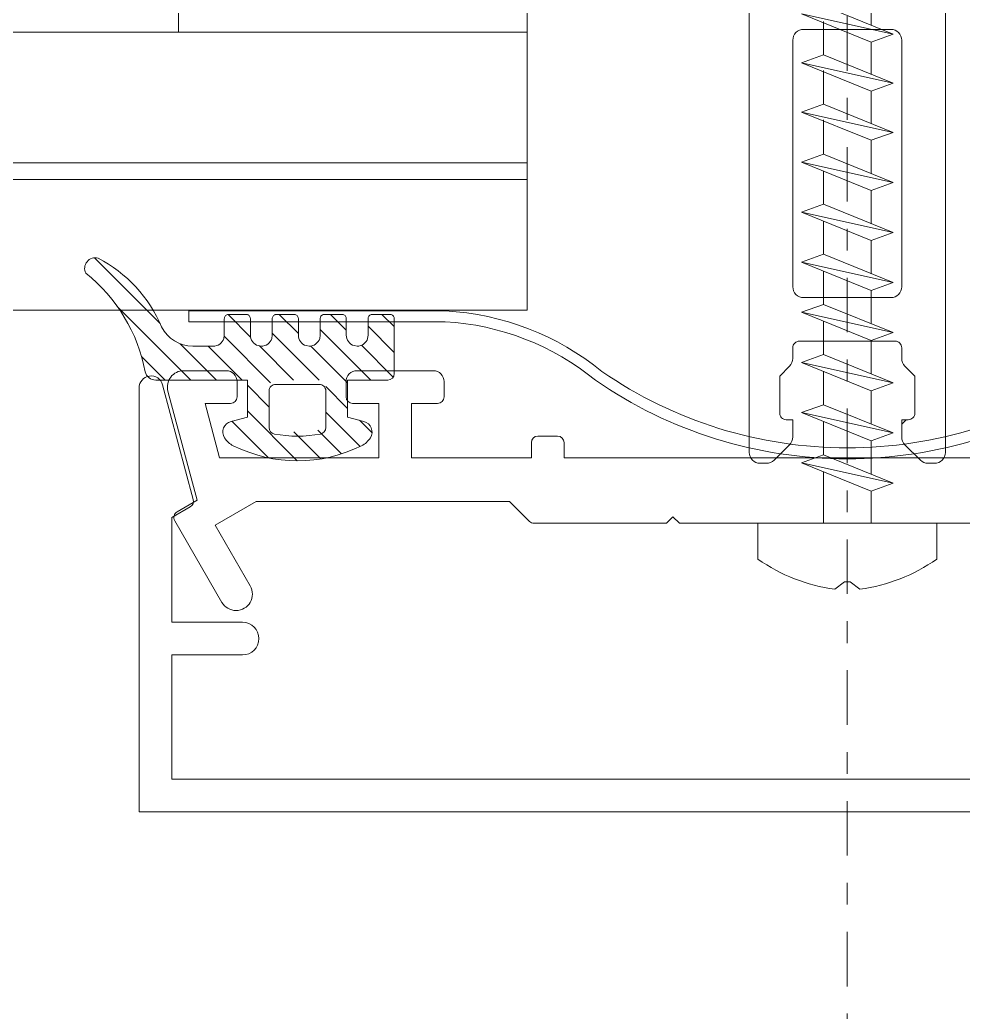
# Model space of a CAD drawing. Extents: x -2749 to 23780, y -1311 to 8245.
# Drawn here: x 7863.703 to 7868.032, y 319.082 to 323.633 of the extents above; entities that cross this region are included whole.
import ezdxf

# ---------------------------------------------------------------- set-up
doc = ezdxf.new("R2010")
doc.units = 0
doc.header["$MEASUREMENT"] = 0
doc.linetypes.add('DASHDOT2', pattern=[0.5, 0.25, -0.125, 0, -0.125])
doc.layers.get('0').update_dxf_attribs({"color": 9, "lineweight": 9})
for name, color, linetype, lineweight in [('06D', 9, 'Continuous', 9), ('10', 9, 'Continuous', 9), ('15', 9, 'Continuous', 9), ('24', 9, 'DASHDOT2', 9)]:
    doc.layers.add(name, color=color, linetype=linetype, lineweight=lineweight)

# ---------------------------------------------------------------- blocks, each defined once
blk = doc.blocks.new('vid u')
at = {"lineweight": 5, "ltscale": 0.5}
for p, q in [((-18167.91459080947, 6468.712065074758), (-18167.91459080947, 6470.196644707944)), ((-18170.11356802681, 6469.603728023674), (-18166.91452161039, 6468.306547162099)), ((-18170.11356802681, 6469.603728023674), (-18166.91452161039, 6468.306547162099)), ((-18167.91459080947, 6467.942551741412), (-18171.11363722594, 6469.239732602929)), ((-18166.91452161039, 6468.306547162099), (-18171.11363722594, 6469.239732602929)), ((-18170.11356802681, 6467.349635057141), (-18170.11356802681, 6468.885075801834)), ((-18166.91452161039, 6468.306547162099), (-18167.91459080947, 6467.942551741412)), ((-18167.91459080947, 6466.457972108266), (-18167.91459080947, 6467.942551741412)), ((-18171.11363722594, 6466.985639636511), (-18170.11356802681, 6467.349635057141)), ((-18170.11356802681, 6467.349635057141), (-18166.91452161039, 6466.052454195627)), ((-18170.11356802681, 6467.349635057141), (-18166.91452161039, 6466.052454195627)), ((-18167.91459080947, 6465.688458774937), (-18171.11363722594, 6466.985639636511)), ((-18166.91452161039, 6466.052454195627), (-18171.11363722594, 6466.985639636511)), ((-18170.11356802681, 6465.095542090669), (-18170.11356802681, 6466.630982835301)), ((-18166.91452161039, 6466.052454195627), (-18167.91459080947, 6465.688458774937)), ((-18167.91459080947, 6464.203879141753), (-18167.91459080947, 6465.688458774937)), ((-18171.11363722594, 6464.731546669979), (-18170.11356802681, 6465.095542090669)), ((-18170.11356802681, 6465.095542090669), (-18166.91452161039, 6463.798361229095)), ((-18170.11356802681, 6465.095542090669), (-18166.91452161039, 6463.798361229095)), ((-18167.91459080947, 6463.434365808464), (-18171.11363722594, 6464.731546669979)), ((-18166.91452161039, 6463.798361229095), (-18171.11363722594, 6464.731546669979)), ((-18170.11356802681, 6462.798682583416), (-18170.11356802681, 6464.376889868886)), ((-18166.91452161039, 6463.798361229095), (-18167.91459080947, 6463.434365808464)), ((-18167.91459080947, 6461.907019634502), (-18167.91459080947, 6463.434365808464)), ((-18171.11363722594, 6462.434687162669), (-18170.11356802681, 6462.798682583416)), ((-18170.11356802681, 6462.798682583416), (-18166.91452161039, 6461.501501721842)), ((-18170.11356802681, 6462.798682583416), (-18166.91452161039, 6461.501501721842)), ((-18167.91459080947, 6461.137506301154), (-18171.11363722594, 6462.434687162669)), ((-18166.91452161039, 6461.501501721842), (-18171.11363722594, 6462.434687162669)), ((-18170.11356802681, 6460.501823076107), (-18170.11356802681, 6462.029169250012)), ((-18166.91452161039, 6461.501501721842), (-18167.91459080947, 6461.137506301154)), ((-18167.91459080947, 6459.610160127233), (-18167.91459080947, 6461.137506301154)), ((-18171.11363722594, 6460.137827655419), (-18170.11356802681, 6460.501823076107)), ((-18170.11356802681, 6460.501823076107), (-18166.91452161039, 6459.204642214591)), ((-18170.11356802681, 6460.501823076107), (-18166.91452161039, 6459.204642214591)), ((-18167.91459080947, 6458.840646793904), (-18171.11363722594, 6460.137827655419)), ((-18166.91452161039, 6459.204642214591), (-18171.11363722594, 6460.137827655419)), ((-18170.11356802681, 6458.204963568797), (-18170.11356802681, 6459.732309742762)), ((-18166.91452161039, 6459.204642214591), (-18167.91459080947, 6458.840646793904)), ((-18167.91459080947, 6457.313300619922), (-18167.91459080947, 6458.840646793904)), ((-18171.11363722594, 6457.840968148168), (-18170.11356802681, 6458.204963568797)), ((-18170.11356802681, 6458.204963568797), (-18166.91452161039, 6456.907782707282)), ((-18167.91459080947, 6456.543787286594), (-18171.11363722594, 6457.840968148168)), ((-18166.91452161039, 6456.907782707282), (-18171.11363722594, 6457.840968148168)), ((-18170.11356802681, 6455.909190680333), (-18170.11356802681, 6457.435450235492)), ((-18166.91452161039, 6456.907782707282), (-18167.91459080947, 6456.543787286594)), ((-18167.91459080947, 6455.017527731418), (-18167.91459080947, 6456.543787286594)), ((-18171.11363722594, 6455.545195259588), (-18170.11356802681, 6455.909190680333)), ((-18170.11356802681, 6455.909190680333), (-18166.91452161039, 6454.612009818759)), ((-18167.91459080947, 6454.248014398071), (-18171.11363722594, 6455.545195259588)), ((-18166.91452161039, 6454.612009818759), (-18171.11363722594, 6455.545195259588)), ((-18170.11356802681, 6453.609052282073), (-18170.11356802681, 6455.139677346929)), ((-18166.91452161039, 6454.612009818759), (-18167.91459080947, 6454.248014398071)), ((-18167.91459080947, 6452.717389333199), (-18167.91459080947, 6454.248014398071)), ((-18171.11363722594, 6453.245056861444), (-18170.11356802681, 6453.609052282073)), ((-18170.11356802681, 6453.609052282073), (-18166.91452161039, 6452.311871420558)), ((-18170.11356802681, 6453.609052282073), (-18166.91452161039, 6452.311871420558)), ((-18166.91452161039, 6452.311871420558), (-18171.11363722594, 6453.245056861444)), ((-18167.91459080947, 6451.947875999869), (-18171.11363722594, 6453.245056861444)), ((-18170.11356802681, 6451.30891388393), (-18170.11356802681, 6452.83953894877)), ((-18166.91452161039, 6452.311871420558), (-18167.91459080947, 6451.947875999869)), ((-18167.91459080947, 6450.417250935015), (-18167.91459080947, 6451.947875999869)), ((-18170.11356802681, 6451.30891388393), (-18171.11363722594, 6450.944918463184)), ((-18166.91452161039, 6450.011733022356), (-18170.11356802681, 6451.30891388393)), ((-18167.91459080947, 6449.647737601667), (-18171.11363722594, 6450.944918463184)), ((-18171.11363722594, 6450.944918463184), (-18166.91452161039, 6450.011733022356)), ((-18170.11356802681, 6449.00877548567), (-18170.11356802681, 6450.539400550526)), ((-18166.91452161034, 6450.011733022356), (-18167.91459080947, 6449.647737601667)), ((-18167.91459080947, 6448.117112536812), (-18167.91459080947, 6449.647737601667)), ((-18171.11363722594, 6448.644780065039), (-18170.11356802681, 6449.00877548567)), ((-18170.11356802681, 6449.00877548567), (-18166.91452161034, 6447.711594624154)), ((-18167.91459080947, 6447.347599203466), (-18171.11363722594, 6448.644780065039)), ((-18166.91452161034, 6447.711594624154), (-18171.11363722594, 6448.644780065039)), ((-18170.11356802681, 6445.876057660944), (-18170.11356802681, 6448.239262152364)), ((-18166.91452161034, 6447.711594624154), (-18167.91459080947, 6447.347599203466)), ((-18167.91459080947, 6445.876057660944), (-18167.91459080947, 6447.347599203466)), ((-18164.91363722594, 6445.876057660944), (-18173.11363722594, 6445.876057660944)), ((-18173.11363722594, 6444.224202812359), (-18173.11363722594, 6445.876057660944)), ((-18164.91363722594, 6444.224202812359), (-18164.91363722594, 6445.876057660944))]:
    blk.add_line(p, q, dxfattribs=at)
blk.add_lwpolyline([(-18169.59308919878, 6442.846208771737), (-18169.13863722594, 6443.182609392285), (-18168.88863722594, 6443.182609392285), (-18168.4341852531, 6442.846208771737)], dxfattribs=at)
for centre, radius, start, end in [((-18168.562277543, 6450.665970408748), 7.887410521162607, 234.7573058596334, 262.4904896379558), ((-18169.46499690888, 6450.665970408748), 7.887410521162613, 277.5095103620442, 305.2426941403664)]:
    blk.add_arc(centre, radius, start, end, dxfattribs=at)
blk = doc.blocks.new('*U327')
at = {"layer": '10'}
h = blk.add_hatch(dxfattribs=at)
h.set_pattern_fill('LINE', color=256, scale=0.6666666666715167, angle=585.0000000000001, style=0)
h.set_pattern_definition([(134.9999999999999, (54.08257083702352, -143.591873856265), (0.0589255650993077, 0.0589255650993076), [])])
edge = h.paths.add_edge_path()
edge.add_arc((-3.724112742561203, -23.01631543597887), 0.6254947507205308, 382.66119677713436, 422.7999977533498, ccw=False)
edge.add_arc((-3.003038380344435, -22.70189300089169), 0.1615246373840444, 207.0399911032214, 269.8973059514558)
edge.add_line((-3.003327888753744, -22.86341737882685), (-2.922681304442392, -22.86341737882685))
edge.add_line((-2.922681304443868, -22.86341737882685), (-2.908930808625711, -22.86341737882685))
edge.add_line((-2.908930808624234, -22.86341737882685), (-2.901684862210744, -22.86288960382808))
edge.add_line((-2.901684862216654, -22.86288960382717), (-2.894240066035251, -22.86121154462581))
edge.add_line((-2.89424006602934, -22.86121154462671), (-2.886867507665158, -22.85828629342723))
edge.add_line((-2.886867507668114, -22.85828629342632), (-2.879875461587232, -22.85410883462737))
edge.add_line((-2.879875461587232, -22.85410883462737), (-2.873575976287668, -22.84877095602769))
edge.add_line((-2.87357597628619, -22.8487709560286), (-2.868239588628569, -22.8424729618273))
edge.add_line((-2.868239588632889, -22.8424729618273), (-2.864062096215491, -22.83548088202952))
edge.add_line((-2.864062096218333, -22.83548088202952), (-2.861137499516701, -22.82810897802847))
edge.add_line((-2.861137499513858, -22.82810897803029), (-2.858930808635193, -22.8134173788294))
edge.add_line((-2.858930808636671, -22.81341737882758), (-2.858930808636671, -22.73765655195257))
edge.add_line((-2.858930808636671, -22.73765655195257), (-2.858719652597812, -22.73475800855249))
edge.add_line((-2.858719652593379, -22.73475800855158), (-2.858048233911347, -22.73177909955121))
edge.add_line((-2.858048233918737, -22.73177909955121), (-2.856878285160121, -22.72883073455159))
edge.add_line((-2.856878285149888, -22.72883073455159), (-2.855207310770367, -22.72603375855033))
edge.add_line((-2.855207310773323, -22.72603375855124), (-2.853072537707987, -22.72351556675221))
edge.add_line((-2.853072537707987, -22.7235155667513), (-2.850553042926833, -22.72137913555344))
edge.add_line((-2.850553042923991, -22.72137913555344), (-2.847756277106952, -22.71970803055229))
edge.add_line((-2.847756277111386, -22.71970803055319), (-2.844807428515252, -22.71853728395308))
edge.add_line((-2.844807428510932, -22.7185372839549), (-2.838931113808428, -22.71765533115376))
edge.add_line((-2.838931113812748, -22.71765533115104), (-2.758930808629372, -22.71765533115104))
edge.add_line((-2.758930808626416, -22.71765533115104), (-2.756032391351425, -22.71786611695279))
edge.add_line((-2.756032391353016, -22.71786611695279), (-2.75305418802958, -22.71853892175204))
edge.add_line((-2.753054188035378, -22.71853892175295), (-2.750104989276508, -22.71970879255332))
edge.add_line((-2.750104989269345, -22.71970879255514), (-2.747308375308818, -22.7213787063547))
edge.add_line((-2.747308375308818, -22.72137870635379), (-2.744788289945461, -22.72351365955365))
edge.add_line((-2.744788289949894, -22.72351365955365), (-2.742654088432857, -22.72603299335424))
edge.add_line((-2.742654088437177, -22.72603299335333), (-2.740982949017109, -22.72883083275246))
edge.add_line((-2.740982949006991, -22.72883083275337), (-2.73981334778449, -22.73177976195257))
edge.add_line((-2.73981334778449, -22.73177976195166), (-2.738931113803971, -22.73765502595143))
edge.add_line((-2.738931113814203, -22.73765502595143), (-2.738931113814203, -22.81341737882758))
edge.add_line((-2.738931113814203, -22.81341737882758), (-2.738403023035232, -22.82066340542588))
edge.add_line((-2.738403023029434, -22.82066340542497), (-2.736723585627089, -22.82810897802756))
edge.add_line((-2.736723585631409, -22.82810897803029), (-2.733799232594321, -22.83548088203133))
edge.add_line((-2.733799232595799, -22.83548088202952), (-2.729621641494588, -22.8424729618273))
edge.add_line((-2.729621641496066, -22.8424729618273), (-2.724286068658386, -22.8487709560286))
edge.add_line((-2.724286068656908, -22.8487709560286), (-2.717985768559231, -22.85410883462828))
edge.add_line((-2.717985768553319, -22.85410883462737), (-2.710993821127146, -22.85828629342632))
edge.add_line((-2.710993821122826, -22.85828629342632), (-2.703621019108652, -22.86121154462581))
edge.add_line((-2.703621019115928, -22.86121154462671), (-2.688931113816408, -22.86341737882685))
edge.add_line((-2.68893111381493, -22.86341737882685), (-2.681684861214591, -22.86288960382808))
edge.add_line((-2.681684861211635, -22.86288960382717), (-2.674239797427787, -22.86121154462581))
edge.add_line((-2.674239797432107, -22.86121154462671), (-2.666867041154603, -22.85828629342723))
edge.add_line((-2.666867041153238, -22.85828629342632), (-2.659874866789949, -22.85410883462737))
edge.add_line((-2.659874866794268, -22.85410883462737), (-2.653575347814296, -22.84877095602769))
edge.add_line((-2.653575347814296, -22.8487709560286), (-2.648238993837082, -22.8424729618273))
edge.add_line((-2.648238993828329, -22.8424729618273), (-2.644061629686063, -22.83548088202952))
edge.add_line((-2.644061629691748, -22.83548088202952), (-2.641137230910715, -22.82810897802847))
edge.add_line((-2.641137230904917, -22.82810897803029), (-2.638931113808268, -22.8134173788294))
edge.add_line((-2.638931113815658, -22.81341737882758), (-2.638931113815658, -22.73765655195257))
edge.add_line((-2.638931113815658, -22.73765655195257), (-2.638719707636653, -22.73475835975205))
edge.add_line((-2.638719707630855, -22.73475835975114), (-2.63804767151106, -22.7317815903516))
edge.add_line((-2.638047671512424, -22.73178159035251), (-2.636877956406635, -22.72883172455204))
edge.add_line((-2.636877956412547, -22.72883172455295), (-2.635206872959145, -22.7260350083543))
edge.add_line((-2.635206872954825, -22.7260350083543), (-2.633072912453883, -22.72351318895198))
edge.add_line((-2.633072912456839, -22.72351318895108), (-2.630552594793982, -22.72138073015321))
edge.add_line((-2.630552594791026, -22.72138073015231), (-2.627755931012018, -22.71970969915128))
edge.add_line((-2.627755931016451, -22.71970969915128), (-2.624806846955777, -22.71854076575255))
edge.add_line((-2.624806846954413, -22.71854076575437), (-2.618931418994691, -22.717656857154))
edge.add_line((-2.618931418991735, -22.71765685715218), (-2.538931113808359, -22.71765685715218))
edge.add_line((-2.538931113805404, -22.71765685715218), (-2.536032472707404, -22.71786813815197))
edge.add_line((-2.536032472711838, -22.71786813815288), (-2.53305417242899, -22.71854076575346))
edge.add_line((-2.533054172431945, -22.71854076575437), (-2.530105038931139, -22.7197096991531))
edge.add_line((-2.530105038928297, -22.71970969915128), (-2.527308013934373, -22.72138073015231))
edge.add_line((-2.527308013928575, -22.72138073015231), (-2.524788322449182, -22.72351318895017))
edge.add_line((-2.524788322449182, -22.72351318895108), (-2.522653380668941, -22.72603500835339))
edge.add_line((-2.522653380674853, -22.7260350083543), (-2.520982317572305, -22.72883172455295))
edge.add_line((-2.520982317566506, -22.72883172455295), (-2.519812337644964, -22.73178159035342))
edge.add_line((-2.519812337644964, -22.73178159035251), (-2.518929893105507, -22.73765655195257))
edge.add_line((-2.518929893114261, -22.73765655195257), (-2.518929893114261, -22.81341737882758))
edge.add_line((-2.518929893114261, -22.81341737882758), (-2.518401991117286, -22.82066340542588))
edge.add_line((-2.518401991108532, -22.82066340542497), (-2.516722710903252, -22.82810897802756))
edge.add_line((-2.516722710906208, -22.82810897803029), (-2.513798487686756, -22.83548088203133))
edge.add_line((-2.513798487685392, -22.83548088202952), (-2.509620975688392, -22.8424729618273))
edge.add_line((-2.509620975689756, -22.8424729618273), (-2.504285440170463, -22.8487709560286))
edge.add_line((-2.504285440173305, -22.8487709560286), (-2.497985102735412, -22.85410883462828))
edge.add_line((-2.497985102735412, -22.85410883462737), (-2.490993076234133, -22.85828629342632))
edge.add_line((-2.490993076235611, -22.85828629342632), (-2.483620144396525, -22.86121154462581))
edge.add_line((-2.483620144390613, -22.86121154462671), (-2.468929893104757, -22.86341737882685))
edge.add_line((-2.468929893103393, -22.86341737882685), (-2.46168382928505, -22.86288960382808))
edge.add_line((-2.461683829290848, -22.86288960382717), (-2.45423892271134, -22.86121154462581))
edge.add_line((-2.454238922706906, -22.86121154462671), (-2.446866296247037, -22.85828629342723))
edge.add_line((-2.446866296254313, -22.85828629342632), (-2.439874200995234, -22.85410883462737))
edge.add_line((-2.439874200987958, -22.85410883462737), (-2.433574719326372, -22.84877095602769))
edge.add_line((-2.433574719330692, -22.8487709560286), (-2.428238328035092, -22.8424729618273))
edge.add_line((-2.428238328033614, -22.8424729618273), (-2.424060884787138, -22.83548088202952))
edge.add_line((-2.424060884792936, -22.83548088202952), (-2.421136356194267, -22.82810897802847))
edge.add_line((-2.421136356191425, -22.82810897803029), (-2.418929893115715, -22.8134173788294))
edge.add_line((-2.418929893115715, -22.81341737882758), (-2.418929893115715, -22.73765502595143))
edge.add_line((-2.418929893115715, -22.73765502595143), (-2.418718577675179, -22.73475734415206))
edge.add_line((-2.418718577676656, -22.73475734415206), (-2.418047278611368, -22.73177831455269))
edge.add_line((-2.418047278606934, -22.7317783145536), (-2.416877733685794, -22.72882871255388))
edge.add_line((-2.416877733682952, -22.72882871255388), (-2.415206831946591, -22.72603217115284))
edge.add_line((-2.415206831949546, -22.72603217115284), (-2.413072408552181, -22.72351329475532))
edge.add_line((-2.413072408549226, -22.72351329475532), (-2.410552932445455, -22.72137791655223))
edge.add_line((-2.410552932449888, -22.72137791655132), (-2.407756443934147, -22.71970672675252))
edge.add_line((-2.407756443926984, -22.71970672675343), (-2.40480750692069, -22.71853753275173))
edge.add_line((-2.40480750692069, -22.71853753275173), (-2.398931724163446, -22.71765533115285))
edge.add_line((-2.398931724170722, -22.71765533115104), (-2.318931418987347, -22.71765380534998))
edge.add_line((-2.318931418984391, -22.71765380535089), (-2.316033230130813, -22.7178636593535))
edge.add_line((-2.316033230129448, -22.71786365935532), (-2.313054813023825, -22.71853716915484))
edge.add_line((-2.313054813026781, -22.71853716915211), (-2.31010558926772, -22.71970678735306))
edge.add_line((-2.310105589266242, -22.71970678735397), (-2.307309162305102, -22.72137540355197))
edge.add_line((-2.307309162303739, -22.72137540355197), (-2.304788782526031, -22.72351087535299))
edge.add_line((-2.304788782530465, -22.7235108753539), (-2.302654506449414, -22.7260297041521))
edge.add_line((-2.302654506453734, -22.7260297041521), (-2.300982829471365, -22.72882885115359))
edge.add_line((-2.300982829464203, -22.72882885115269), (-2.299812937327089, -22.73177803455201))
edge.add_line((-2.29981293733141, -22.73177803455201), (-2.298930198290292, -22.73765350015401))
edge.add_line((-2.298930198281539, -22.73765350015401), (-2.298930198281539, -22.81341737882758))
edge.add_line((-2.298930198281539, -22.81341737882758), (-2.298402280022799, -22.82066340542588))
edge.add_line((-2.298402280024276, -22.82066340542497), (-2.296722981083405, -22.82810897802756))
edge.add_line((-2.296722981090795, -22.82810897803029), (-2.293798751948713, -22.83548088203133))
edge.add_line((-2.293798751944393, -22.83548088202952), (-2.289621233129821, -22.8424729618273))
edge.add_line((-2.289621233126752, -22.8424729618273), (-2.2842857055237, -22.8487709560286))
edge.add_line((-2.284285705526655, -22.8487709560286), (-2.277985360187074, -22.85410883462828))
edge.add_line((-2.277985360184118, -22.85410883462737), (-2.270993340485858, -22.85828629342632))
edge.add_line((-2.270993340494612, -22.85828629342632), (-2.26362041457088, -22.86121154462581))
edge.add_line((-2.263620414563604, -22.86121154462671), (-2.24893019828238, -22.86341737882685))
edge.add_line((-2.248930198282266, -22.86341737882685), (-2.241684118223986, -22.86288960382808))
edge.add_line((-2.241684118229898, -22.86288960382717), (-2.234239192892971, -22.86121154462581))
edge.add_line((-2.234239192891493, -22.86121154462671), (-2.226866560508995, -22.85828629342723))
edge.add_line((-2.226866560501719, -22.85828629342632), (-2.219874458425067, -22.85410883462737))
edge.add_line((-2.219874458436663, -22.85410883462737), (-2.213574984691319, -22.84877095602769))
edge.add_line((-2.213574984684044, -22.8487709560286), (-2.208238585464926, -22.8424729618273))
edge.add_line((-2.208238585470724, -22.8424729618273), (-2.204061149049096, -22.83548088202952))
edge.add_line((-2.204061149040228, -22.83548088202952), (-2.201136626364188, -22.82810897802847))
edge.add_line((-2.201136626364302, -22.82810897803029), (-2.19893019828595, -22.8134173788294))
edge.add_line((-2.198930198294704, -22.81341737882758), (-2.198930198294704, -22.73763518955184))
edge.add_line((-2.198930198294704, -22.73763518955184), (-2.19871940707236, -22.73473815235139))
edge.add_line((-2.198719407062128, -22.73473815235047), (-2.198048360479845, -22.73176337275072))
edge.add_line((-2.198048360485756, -22.73176337275163), (-2.196880107570962, -22.7288162103514))
edge.add_line((-2.196880107573804, -22.72881621035231), (-2.195211595451098, -22.72601983335517))
edge.add_line((-2.195211595451212, -22.72601983335517), (-2.193079894528011, -22.72350138855291))
edge.add_line((-2.193079894528011, -22.72350138855291), (-2.190563270330414, -22.72136653795497))
edge.add_line((-2.190563270324616, -22.72136653795497), (-2.18776947526652, -22.71969583635473))
edge.add_line((-2.187769475267998, -22.71969583635382), (-2.184823444526557, -22.71852431575189))
edge.add_line((-2.184823444523715, -22.71852431575371), (-2.178951865763849, -22.71763549475418))
edge.add_line((-2.178951865763849, -22.71763549475418), (-2.098951560580474, -22.71755004555507))
edge.add_line((-2.098951560589227, -22.71755004555325), (-2.09605159487404, -22.71775713855186))
edge.add_line((-2.096051594875518, -22.71775713855277), (-2.093071049210323, -22.71842716335414))
edge.add_line((-2.093071049200204, -22.71842716335505), (-2.090118899123751, -22.71959546135531))
edge.add_line((-2.090118899131027, -22.7195954613544), (-2.087318967086446, -22.72126520255369))
edge.add_line((-2.087318967077806, -22.72126520255278), (-2.084796137761657, -22.72339854575421))
edge.add_line((-2.084796137763134, -22.72339854575512), (-2.082658734664676, -22.7259204625534))
edge.add_line((-2.082658734666154, -22.72592046255431), (-2.080985478364425, -22.72871913695326))
edge.add_line((-2.080985478362947, -22.72871913695235), (-2.079814314381167, -22.73166975335517))
edge.add_line((-2.079814314381167, -22.73166975335425), (-2.078930503445974, -22.73754974035274))
edge.add_line((-2.07893050344893, -22.73754974035364), (-2.07893050344893, -22.9892850173037))
edge.add_arc((-2.108930503453109, -22.98928501730279), 0.0299999999983993, 269.99999999999994, 360, ccw=False)
edge.add_line((-2.108930503453109, -23.01928501730163), (-2.293103443119605, -23.01928501730163))
edge.add_line((-2.293103443110965, -23.01928501730163), (-2.293103443110965, -23.18928501730079))
edge.add_line((-2.293103443110965, -23.18928501729988), (-2.218117040009872, -23.20881546617329))
edge.add_arc((-2.230719271549162, -23.25720124673626), 0.0500000000016979, 327.9605935086705, 435.4014640604238, ccw=False)
edge.add_arc((-2.273103443127581, -23.2306761265645), 0.1000000000096152, 296.3877999626419, 327.960593512649, ccw=False)
edge.add_arc((-2.523103443123944, -22.72678501729842), 0.6625000000053745, 243.61220003876122, 296.3877999612387, ccw=False)
edge.add_arc((-2.773103443108595, -23.23067612657633), 0.1000000000019964, 212.0394064820503, 243.6122000308444, ccw=False)
edge.add_arc((-2.815487614687016, -23.25720124673899), 0.0500000000069265, 104.59853593852549, 212.0394064833725, ccw=False)
edge.add_line((-2.828089846221985, -23.20881546617329), (-2.753103443128168, -23.18928501729988))
edge.add_line((-2.753103443125212, -23.18928501729988), (-2.753103443125212, -23.01928501730072))
edge.add_line((-2.753103443125212, -23.01928501730163), (-3.173103443124603, -23.01928501730163))
edge.add_arc((-3.173103443114484, -22.96928501730508), 0.0499999999949068, 193.1597880743703, 269.9999999916623, ccw=False)
edge.add_arc((-3.971133191325122, -23.12469570005305), 0.7630586476258935, 370.8798435970469, 411.3381814125703)
edge.add_arc((-3.451129296104056, -22.50682708006479), 0.0485886091209949, 74.56828593339918, 206.9707303244379, ccw=False)
edge = h.paths.add_edge_path(flags=16)
edge.add_arc((-2.623103443110778, -23.21739425380383), 0.0299999999977899, 179.999999993052, 259.1759609296883, ccw=False)
edge.add_line((-2.653103443115071, -23.2173942538011), (-2.653103443115071, -23.0492850173041))
edge.add_arc((-2.623103443110778, -23.04928501729955), 0.0299999999983993, 90, 180.000000006948, ccw=False)
edge.add_line((-2.623103443110778, -23.01928501730163), (-2.423103443116644, -23.01928501730163))
edge.add_arc((-2.423103443113689, -23.04928501729955), 0.0299999999983993, 359.9999999930519, 450, ccw=False)
edge.add_line((-2.393103443121106, -23.04928501730319), (-2.393103443121106, -23.2173942538002))
edge.add_arc((-2.423103443125398, -23.21739425380383), 0.0300000000056753, 280.82403907031164, 360.000000006948, ccw=False)
edge.add_arc((-2.523103443112233, -22.69436820284318), 0.5624999999791568, 259.1759609414076, 280.82403905859235, ccw=False)
for p, q in [((-1.468840347965794, -18.9468617151615), (-1.468840347965794, -22.6988617151037)), ((-0.4502390465657414, -21.26069056696542), (-0.4502390465657414, -23.3506905669874)), ((0.4497609534575418, -23.3506905669874), (0.4497609534575418, -21.26069056696542)), ((0.1997609534502658, -21.41069056696688), (-0.2002390465584654, -21.41069056696688)), ((-0.2502390465613757, -21.46069056696979), (-0.2502390465613757, -22.59069056697081)), ((0.2497609534531762, -22.59069056697081), (0.2497609534531762, -21.46069056696979)), ((-0.2002390465584654, -22.64069056697008), (0.1997609534502658, -22.64069056697008)), ((-0.2202390465552639, -22.84069056697445), (0.2197609534470644, -22.84069056697445)), ((-0.2502390465613757, -22.91997988886032), (-0.2502390465613757, -22.87069056697693)), ((0.2497609534531762, -22.87069056697693), (0.2497609534531762, -22.91997988886032)), ((-0.3102390465590474, -23.00069056698157), (-0.2648837075046799, -22.95533522791993)), ((0.2644056143964804, -22.95533522791993), (0.3097609534508479, -23.00069056698157)), ((-0.3102390465590474, -23.17069056698347), (-0.3102390465590474, -23.00069056698157)), ((0.3097609534508479, -23.00069056698157), (0.3097609534508479, -23.17069056698347)), ((-0.2502390465613757, -23.20069056698594), (-0.2802390465602116, -23.20069056698594)), ((-0.2502390465613757, -23.27997988886818), (-0.2502390465613757, -23.20069056698594)), ((0.279760953452012, -23.20069056698594), (0.2497609534531762, -23.20069056698594)), ((0.2497609534531762, -23.20069056698594), (0.2497609534531762, -23.27997988886818)), ((0.2497609534459002, -23.22058159906919), (0.2696519855291513, -23.20069056698594)), ((-0.3355943856166164, -23.386045906047), (-0.2648837075046799, -23.31533522792779)), ((0.2644056143964804, -23.31533522792779), (0.3351162925084168, -23.386045906047)), ((-0.400239046562831, -23.4006905669903), (-0.3709497246762226, -23.4006905669903)), ((0.3704716315752989, -23.4006905669903), (0.3997609534546313, -23.4006905669903))]:
    blk.add_line(p, q, dxfattribs=at)
blk.add_lwpolyline([(-1.468840347965794, -21.4228617151266), (-1.468840347965794, -19.82286171511532), (-3.068840347977413, -19.82286171511532), (-3.068840347977413, -21.4228617151266)], close=True, dxfattribs=at)
for points in [[(-3.438200366807848, -22.45999017449412, -0.1769515108642634), (-3.146906667960195, -22.77532408628939, 0.2813571843793212), (-3.003327888753744, -22.86341737882685), (-2.922681304443868, -22.86341737882685), (-2.908930808624234, -22.86341737882685), (-2.901684862216654, -22.86288960382717), (-2.89424006602934, -22.86121154462671), (-2.886867507668114, -22.85828629342632), (-2.879875461587232, -22.85410883462737), (-2.87357597628619, -22.8487709560286), (-2.868239588632889, -22.8424729618273), (-2.864062096218333, -22.83548088202952), (-2.861137499513858, -22.82810897803029), (-2.858930808636671, -22.81341737882758), (-2.858930808636671, -22.73765655195257), (-2.858719652593379, -22.73475800855158), (-2.858048233918737, -22.73177909955121), (-2.856878285149888, -22.72883073455159), (-2.855207310773323, -22.72603375855124), (-2.853072537707987, -22.7235155667513), (-2.850553042923991, -22.72137913555344), (-2.847756277111386, -22.71970803055319), (-2.844807428510932, -22.7185372839549), (-2.838931113812748, -22.71765533115104), (-2.758930808626416, -22.71765533115104), (-2.756032391353016, -22.71786611695279), (-2.753054188035378, -22.71853892175295), (-2.750104989269345, -22.71970879255514), (-2.747308375308818, -22.72137870635379), (-2.744788289949894, -22.72351365955365), (-2.742654088437177, -22.72603299335333), (-2.740982949006991, -22.72883083275337), (-2.73981334778449, -22.73177976195166), (-2.738931113814203, -22.73765502595143), (-2.738931113814203, -22.81341737882758), (-2.738403023029434, -22.82066340542497), (-2.736723585631409, -22.82810897803029), (-2.733799232595799, -22.83548088202952), (-2.729621641496066, -22.8424729618273), (-2.724286068656908, -22.8487709560286), (-2.717985768553319, -22.85410883462737), (-2.710993821122826, -22.85828629342632), (-2.703621019115928, -22.86121154462671), (-2.68893111381493, -22.86341737882685), (-2.681684861211635, -22.86288960382717), (-2.674239797432107, -22.86121154462671), (-2.666867041153238, -22.85828629342632), (-2.659874866794268, -22.85410883462737), (-2.653575347814296, -22.8487709560286), (-2.648238993828329, -22.8424729618273), (-2.644061629691748, -22.83548088202952), (-2.641137230904917, -22.82810897803029), (-2.638931113815658, -22.81341737882758), (-2.638931113815658, -22.73765655195257), (-2.638719707630855, -22.73475835975114), (-2.638047671512424, -22.73178159035251), (-2.636877956412547, -22.72883172455295), (-2.635206872954825, -22.7260350083543), (-2.633072912456839, -22.72351318895108), (-2.630552594791026, -22.72138073015231), (-2.627755931016451, -22.71970969915128), (-2.624806846954413, -22.71854076575437), (-2.618931418991735, -22.71765685715218), (-2.538931113805404, -22.71765685715218), (-2.536032472711838, -22.71786813815288), (-2.533054172431945, -22.71854076575437), (-2.530105038928297, -22.71970969915128), (-2.527308013928575, -22.72138073015231), (-2.524788322449182, -22.72351318895108), (-2.522653380674853, -22.7260350083543), (-2.520982317566506, -22.72883172455295), (-2.519812337644964, -22.73178159035251), (-2.518929893114261, -22.73765655195257), (-2.518929893114261, -22.81341737882758), (-2.518401991108532, -22.82066340542497), (-2.516722710906208, -22.82810897803029), (-2.513798487685392, -22.83548088202952), (-2.509620975689756, -22.8424729618273), (-2.504285440173305, -22.8487709560286), (-2.497985102735412, -22.85410883462737), (-2.490993076235611, -22.85828629342632), (-2.483620144390613, -22.86121154462671), (-2.468929893103393, -22.86341737882685), (-2.461683829290848, -22.86288960382717), (-2.454238922706906, -22.86121154462671), (-2.446866296254313, -22.85828629342632), (-2.439874200987958, -22.85410883462737), (-2.433574719330692, -22.8487709560286), (-2.428238328033614, -22.8424729618273), (-2.424060884792936, -22.83548088202952), (-2.421136356191425, -22.82810897803029), (-2.418929893115715, -22.81341737882758), (-2.418929893115715, -22.73765502595143), (-2.418718577676656, -22.73475734415206), (-2.418047278606934, -22.7317783145536), (-2.416877733682952, -22.72882871255388), (-2.415206831949546, -22.72603217115284), (-2.413072408549226, -22.72351329475532), (-2.410552932449888, -22.72137791655132), (-2.407756443926984, -22.71970672675343), (-2.40480750692069, -22.71853753275173), (-2.398931724170722, -22.71765533115104), (-2.318931418984391, -22.71765380535089), (-2.316033230129448, -22.71786365935532), (-2.313054813026781, -22.71853716915211), (-2.310105589266242, -22.71970678735397), (-2.307309162303739, -22.72137540355197), (-2.304788782530465, -22.7235108753539), (-2.302654506453734, -22.7260297041521), (-2.300982829464203, -22.72882885115269), (-2.29981293733141, -22.73177803455201), (-2.298930198281539, -22.73765350015401), (-2.298930198281539, -22.81341737882758), (-2.298402280024276, -22.82066340542497), (-2.296722981090795, -22.82810897803029), (-2.293798751944393, -22.83548088202952), (-2.289621233126752, -22.8424729618273), (-2.284285705526655, -22.8487709560286), (-2.277985360184118, -22.85410883462737), (-2.270993340494612, -22.85828629342632), (-2.263620414563604, -22.86121154462671), (-2.248930198282266, -22.86341737882685), (-2.241684118229898, -22.86288960382717), (-2.234239192891493, -22.86121154462671), (-2.226866560501719, -22.85828629342632), (-2.219874458436663, -22.85410883462737), (-2.213574984684044, -22.8487709560286), (-2.208238585470724, -22.8424729618273), (-2.204061149040228, -22.83548088202952), (-2.201136626364302, -22.82810897803029), (-2.198930198294704, -22.81341737882758), (-2.198930198294704, -22.73763518955184), (-2.198719407062128, -22.73473815235047), (-2.198048360485756, -22.73176337275163), (-2.196880107573804, -22.72881621035231), (-2.195211595451212, -22.72601983335517), (-2.193079894528011, -22.72350138855291), (-2.190563270324616, -22.72136653795497), (-2.187769475267998, -22.71969583635382), (-2.184823444523715, -22.71852431575371), (-2.178951865763849, -22.71763549475418), (-2.098951560589227, -22.71755004555325), (-2.096051594875518, -22.71775713855277), (-2.093071049200204, -22.71842716335505), (-2.090118899131027, -22.7195954613544), (-2.087318967077806, -22.72126520255278), (-2.084796137763134, -22.72339854575512), (-2.082658734666154, -22.72592046255431), (-2.080985478362947, -22.72871913695235), (-2.079814314381167, -22.73166975335425), (-2.07893050344893, -22.73754974035364), (-2.07893050344893, -22.98928501730279, -0.4142135623730951), (-2.108930503453109, -23.01928501730163), (-2.293103443110965, -23.01928501730163), (-2.293103443110965, -23.18928501729988), (-2.218117040014192, -23.20881546617329, -0.5064562203475484), (-2.188335099970743, -23.28372636691074, -0.1386404725579098), (-2.228658998678554, -23.32025676822104, -0.2344355629253235), (-2.817547887569219, -23.32025676822104, -0.1386404725578748), (-2.857871786265433, -23.28372636691074, -0.5064562203477827), (-2.828089846221985, -23.20881546617329), (-2.753103443125212, -23.18928501729988), (-2.753103443125212, -23.01928501730163), (-3.17310344312608, -23.01928501730163, -0.3484335912023162), (-3.221790389448585, -22.980668393634, 0.1783897654075296), (-3.494433326945056, -22.52886372792, -0.6519069970241193)], [(-3.100000000024748, -24.85000000000218), (-3.100000000024748, -24.2799999999952), (-2.775000000017769, -24.2799999999952, 1), (-2.775000000017769, -24.12999999999738), (-3.100000000024748, -24.12999999999738), (-3.100000000024748, -23.64999999999418), (-3.015000000028237, -23.60092522711239, 0.3394542588633759), (-3.001022225237022, -23.5671798936537), (-3.142097225949044, -23.04068082327649, 0.8769764629927569), (-3.250000000022566, -23.05488649297604), (-3.250000000022566, -25), (3.250000000022566, -25), (3.250000000022566, -23.05488649297604, 0.8769764629927564), (3.142097225960753, -23.04068082327649), (3.001022225237136, -23.5671798936537, 0.3394542588633762), (3.015000000028351, -23.60092522711239), (3.100000000024748, -23.64999999999418), (3.100000000024748, -24.12999999999738), (2.775000000017882, -24.12999999999738, 0.9999999999999996), (2.775000000017882, -24.2799999999952), (3.100000000024748, -24.2799999999952), (3.100000000024748, -24.85000000000218)], [(-2.628737245927425, -23.26646505160807, -0.3599036719487125), (-2.653103443115071, -23.23699879521701), (-2.653103443115071, -23.06888955871909, -0.4142135623730951), (-2.623103443110778, -23.03888955871753), (-2.423103443113689, -23.03888955871753, -0.4142135623732201), (-2.393103443121106, -23.06888955871909), (-2.393103443121106, -23.23699879521701, -0.3599036719487126), (-2.417469640308752, -23.26646505160807, -0.0947394902351546)], [(-2.628737245927425, -23.26646505160807, -0.3599036719487125), (-2.653103443115071, -23.23699879521701), (-2.653103443115071, -23.06888955871909, -0.4142135623730951), (-2.623103443110778, -23.03888955871753), (-2.423103443113689, -23.03888955871753, -0.4142135623732201), (-2.393103443121106, -23.06888955871909), (-2.393103443121106, -23.23699879521701, -0.3599036719487126), (-2.417469640308752, -23.26646505160807, -0.0947394902351546)]]:
    blk.add_lwpolyline(points, format="xyb", close=True, dxfattribs=at)
for points in [[(3.250000000022566, -22.70176070672915), (3.250000000022566, -22.75176070672842), (2.451769048941002, -22.75176070672842, 0.1022802633145562), (1.155710994714866, -23.0196858574318, -0.152313128437638), (-8.040716642199999e-05, -23.38013236872848, -0.1523131284414806), (-1.155871809047596, -23.0196858574318, 0.1591083345583949), (-1.844920634288484, -22.75176070672842), (-3.022205836712657, -22.75176070672842), (-3.022205836712657, -22.70176070672915), (-1.843552712754956, -22.70176070672915, -0.1589671073422844), (-1.125793546317083, -22.97969272437058, 0.1520535596540487), (-8.040716642199999e-05, -23.33013236872921, 0.1529437832241588), (1.131308121613585, -22.97576540348928, -0.1026599640168839), (2.451769048941002, -22.70176070672915), (3.250000000022566, -22.70176070672915)], [(0.7700000000074283, -23.67599121911826), (5.68e-14, -23.67599121911826), (-0.7700000000074283, -23.67599121911826), (-0.8000000000116074, -23.64599121912033), (-0.8300000000041904, -23.67599121911826), (-1.437573593123886, -23.67599121911826, -0.198912367379658), (-1.458786796570905, -23.66720442255791), (-1.550000000012403, -23.57599121911698), (-2.713397459646273, -23.57599121911698), (-2.901076951569109, -23.68434802431057), (-2.739913552889731, -23.96349121911953, -1), (-2.869817363463937, -24.03849121912208), (-3.085980762135534, -23.66408522988968, -0.414213562373095), (-3.075000000025113, -23.62310446777519), (-2.983419013434001, -23.57023016052062), (-3.117455342180335, -23.06999977156465, -0.4931454260313039), (-3.045320042795367, -22.97599121911389), (-2.850000000016677, -22.97599121911389, -0.4142135623730951), (-2.800000000017405, -23.02599121911317), (-2.800000000017405, -23.09599121911379, -0.4142135623730951), (-2.830000000021698, -23.12599121911444), (-2.947161051960563, -23.12599121911444), (-2.88017375387011, -23.37599121911444), (-2.150000000015268, -23.37599121911444), (-2.150000000015268, -23.12599121911444), (-2.270000000020502, -23.12599121911444, -0.4142135623730951), (-2.300000000013085, -23.09599121911379), (-2.300000000013085, -23.02599121911317, -0.414213562373095), (-2.250000000013812, -22.97599121911389), (-1.90000000000731, -22.97599121911389, -0.4142135623730951), (-1.850000000008037, -23.02599121911317), (-1.850000000008037, -23.09599121911379, -0.4142135623730951), (-1.880000000012216, -23.12599121911444), (-2.00000000001745, -23.12599121911444), (-2.00000000001745, -23.37599121911444), (-1.450000000013858, -23.37599121911444), (-1.450000000013858, -23.30599121911655, -0.414213562373095), (-1.420000000009565, -23.27599121911589), (-1.33000000000851, -23.27599121911589, -0.4142135623730951), (-1.300000000004331, -23.30599121911655), (-1.300000000004331, -23.37599121911444), (1.300000000016041, -23.37599121911444)]]:
    blk.add_lwpolyline(points, format="xyb", dxfattribs=at)
for centre, radius, start, end in [((-0.2002390465584654, -21.46069056696979), 0.0500000000029104, 90, 180), ((0.1997609534502658, -21.46069056696979), 0.0500000000029104, 0, 90), ((-0.2002390465584654, -22.59069056697081), 0.0500000000029104, 180, 270), ((0.1997609534502658, -22.59069056697081), 0.0499999999992724, 270, 0), ((-0.2202390465625399, -22.87069056698056), 0.0299999999988359, 89.99999998624287, 179.9999999930172), ((0.2197609534543403, -22.87069056698056), 0.0300000000061118, 6.982767900000001e-09, 90.00000001375706), ((-0.3002390465642861, -22.91997988885669), 0.0500000000029668, 314.9999999969693, 359.9999999958313), ((0.2997609534560865, -22.91997988885669), 0.0500000000029104, 180.0000000041688, 225.0000000030307), ((-0.2802390465602116, -23.17069056698711), 0.0299999999988359, 179.9999999930172, 270), ((0.279760953452012, -23.17069056698711), 0.0299999999988359, 270, 6.982767900000001e-09), ((-0.3002390465642861, -23.27997988886455), 0.0500000000029668, 314.9999999969693, 359.9999999958313), ((0.2997609534560865, -23.27997988886455), 0.0500000000029104, 180.0000000041688, 225.0000000030307), ((-0.400239046562831, -23.3506905669874), 0.0500000000029104, 180, 270), ((-0.3709497246762226, -23.3506905669874), 0.0500000000029104, 270, 314.9999999999171), ((0.3704716315752989, -23.35069056698012), 0.0500000000106841, 225.0000000000829, 270), ((0.3997609534546313, -23.3506905669874), 0.0500000000029104, 270, 0)]:
    blk.add_arc(centre, radius, start, end, dxfattribs=at)
at = {"layer": '15'}
for p, q in [((-1.468840347965794, -21.4228617151266), (-170.63447161821, -21.4228617151266)), ((-1.468840347965794, -22.02286171511514), (-170.63447161821, -22.02286171511514)), ((-1.468840347965794, -22.09886171511243), (-170.63447161821, -22.09886171511243)), ((-1.468840347965794, -22.6988617151037), (-170.63447161821, -22.6988617151037))]:
    blk.add_line(p, q, dxfattribs=at)
at = {"layer": '10', "xscale": 0.0999999999985448, "yscale": 0.0999999999985448, "zscale": 0.0999999999985448}
blk.add_blockref('vid u', (1816.901363801908, -668.2627731095508), dxfattribs=at)
blk = doc.blocks.new('P-AKS_AUDI')
at = {"layer": '24'}
blk.add_lwpolyline([(-2800, -2589.999999999998), (-2800, -2440)], dxfattribs=at)
blk = doc.blocks.new('1.KAT PLANI')
at = {"layer": '10'}
blk.add_blockref('*U327', (7867.499999998327, 345.0000000046566), dxfattribs=at)
at = {"layer": '24'}
blk.add_blockref('P-AKS_AUDI', (10667.49999999832, 2785.000000004657), dxfattribs=at)

msp = doc.modelspace()

# ---------------------------------------------------------------- block references
at = {"layer": '06D'}
msp.add_blockref('1.KAT PLANI', (8.822098607197404e-11, 0), dxfattribs=at)

doc.saveas('drawing.dxf')
